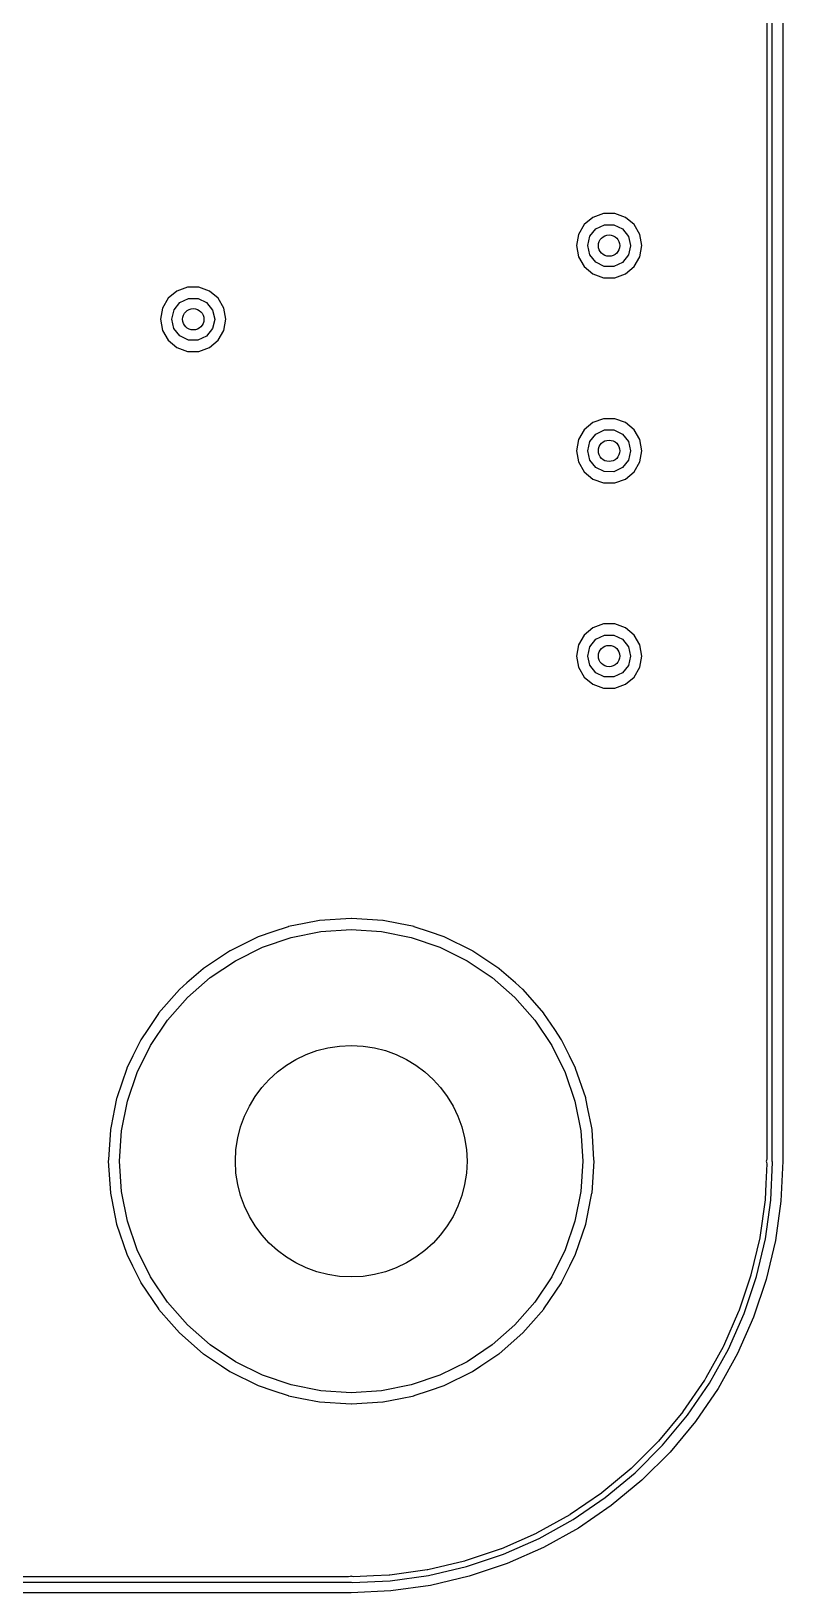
# Model space of a CAD drawing. Extents: x 2.01 to 4.77, y -4.11 to -1.35.
# Drawn here: x 4.493 to 4.774, y -4.112 to -3.528 of the extents above; entities that cross this region are included whole.
import ezdxf

# ---------------------------------------------------------------- set-up
doc = ezdxf.new("R2010")
doc.units = 0
doc.header["$MEASUREMENT"] = 0
doc.layers.add('BLACK', color=7, linetype='CONTINUOUS')

msp = doc.modelspace()

# ---------------------------------------------------------------- linework, layer by layer
at = {"layer": 'BLACK', "linetype": 'CONTINUOUS'}
for p, q in [((4.76965, -3.95082), (4.76965, -1.51381)), ((4.77359, -1.51381), (4.77359, -3.95082)), ((4.76762, -2.62007), (4.76762, -3.94988)), ((4.70256, -3.5977), (4.69931, -3.60042)), ((4.70654, -3.59625), (4.70256, -3.5977)), ((4.71078, -3.59625), (4.70654, -3.59625)), ((4.71476, -3.5977), (4.71078, -3.59625)), ((4.71801, -3.60042), (4.71476, -3.5977)), ((4.69719, -3.60409), (4.69646, -3.60827)), ((4.69931, -3.60042), (4.69719, -3.60409)), ((4.70146, -3.60479), (4.70368, -3.60201)), ((4.70368, -3.60201), (4.70689, -3.60047)), ((4.70689, -3.60047), (4.71045, -3.60047)), ((4.71045, -3.60047), (4.71365, -3.60202)), ((4.71365, -3.60202), (4.71587, -3.6048)), ((4.72013, -3.60409), (4.71801, -3.60042)), ((4.72087, -3.60827), (4.72013, -3.60409)), ((4.69646, -3.60827), (4.69719, -3.61244)), ((4.70066, -3.60825), (4.70146, -3.60479)), ((4.70145, -3.61172), (4.70066, -3.60825)), ((4.71666, -3.6083), (4.71586, -3.61176)), ((4.71587, -3.6048), (4.71666, -3.60827)), ((4.71666, -3.60827), (4.71666, -3.6083)), ((4.72013, -3.61244), (4.72087, -3.60827)), ((4.69719, -3.61244), (4.69931, -3.61611)), ((4.70366, -3.61451), (4.70145, -3.61172)), ((4.70686, -3.61606), (4.70366, -3.61451)), ((4.71363, -3.61454), (4.71042, -3.61607)), ((4.71586, -3.61176), (4.71363, -3.61454)), ((4.71801, -3.61611), (4.72013, -3.61244)), ((4.69931, -3.61611), (4.70256, -3.61884)), ((4.70256, -3.61884), (4.70654, -3.62029)), ((4.70654, -3.62029), (4.71078, -3.62029)), ((4.71042, -3.61607), (4.70686, -3.61606)), ((4.71078, -3.62029), (4.71476, -3.61884)), ((4.71476, -3.61884), (4.71801, -3.61611)), ((4.54705, -3.62526), (4.5438, -3.62798)), ((4.55103, -3.62381), (4.54705, -3.62526)), ((4.55527, -3.62381), (4.55103, -3.62381)), ((4.55925, -3.62526), (4.55527, -3.62381)), ((4.5625, -3.62798), (4.55925, -3.62526)), ((4.54168, -3.63165), (4.54094, -3.63583)), ((4.5438, -3.62798), (4.54168, -3.63165)), ((4.54515, -3.63581), (4.54595, -3.63234)), ((4.54595, -3.63234), (4.54817, -3.62957)), ((4.54817, -3.62957), (4.55138, -3.62803)), ((4.55138, -3.62803), (4.55494, -3.62803)), ((4.55494, -3.62803), (4.55814, -3.62957)), ((4.55814, -3.62957), (4.56036, -3.63236)), ((4.56036, -3.63236), (4.56115, -3.63583)), ((4.56462, -3.63165), (4.5625, -3.62798)), ((4.56535, -3.63583), (4.56462, -3.63165)), ((4.54094, -3.63583), (4.54168, -3.64)), ((4.54593, -3.63928), (4.54515, -3.63581)), ((4.54815, -3.64207), (4.54593, -3.63928)), ((4.56035, -3.63932), (4.55812, -3.6421)), ((4.56115, -3.63585), (4.56035, -3.63932)), ((4.56115, -3.63583), (4.56115, -3.63585)), ((4.56462, -3.64), (4.56535, -3.63583)), ((4.54168, -3.64), (4.5438, -3.64367)), ((4.5438, -3.64367), (4.54705, -3.6464)), ((4.55135, -3.64362), (4.54815, -3.64207)), ((4.55491, -3.64363), (4.55135, -3.64362)), ((4.55812, -3.6421), (4.55491, -3.64363)), ((4.55925, -3.6464), (4.5625, -3.64367)), ((4.5625, -3.64367), (4.56462, -3.64)), ((4.54705, -3.6464), (4.55103, -3.64785)), ((4.55103, -3.64785), (4.55527, -3.64785)), ((4.55527, -3.64785), (4.55925, -3.6464)), ((4.70654, -3.67302), (4.70256, -3.67447)), ((4.71078, -3.67302), (4.70654, -3.67302)), ((4.71476, -3.67447), (4.71078, -3.67302)), ((4.69931, -3.67719), (4.69719, -3.68086)), ((4.70256, -3.67447), (4.69931, -3.67719)), ((4.70146, -3.68156), (4.70368, -3.67878)), ((4.70368, -3.67878), (4.70689, -3.67724)), ((4.70689, -3.67724), (4.71045, -3.67724)), ((4.71045, -3.67724), (4.71365, -3.67879)), ((4.71365, -3.67879), (4.71587, -3.68157)), ((4.71801, -3.67719), (4.71476, -3.67447)), ((4.72013, -3.68086), (4.71801, -3.67719)), ((4.69719, -3.68086), (4.69646, -3.68504)), ((4.69646, -3.68504), (4.69719, -3.68921)), ((4.70066, -3.68503), (4.70146, -3.68156)), ((4.70145, -3.6885), (4.70066, -3.68503)), ((4.71666, -3.68507), (4.71586, -3.68853)), ((4.71587, -3.68157), (4.71666, -3.68504)), ((4.71666, -3.68504), (4.71666, -3.68507)), ((4.72087, -3.68504), (4.72013, -3.68086)), ((4.72013, -3.68921), (4.72087, -3.68504)), ((4.69719, -3.68921), (4.69931, -3.69288)), ((4.70366, -3.69128), (4.70145, -3.6885)), ((4.70686, -3.69283), (4.70366, -3.69128)), ((4.71363, -3.69131), (4.71042, -3.69284)), ((4.71586, -3.68853), (4.71363, -3.69131)), ((4.71801, -3.69288), (4.72013, -3.68921)), ((4.69931, -3.69288), (4.70256, -3.69561)), ((4.70256, -3.69561), (4.70654, -3.69706)), ((4.70654, -3.69706), (4.71078, -3.69706)), ((4.71042, -3.69284), (4.70686, -3.69283)), ((4.71078, -3.69706), (4.71476, -3.69561)), ((4.71476, -3.69561), (4.71801, -3.69288)), ((4.70654, -3.74979), (4.70256, -3.75124)), ((4.71078, -3.74979), (4.70654, -3.74979)), ((4.71476, -3.75124), (4.71078, -3.74979)), ((4.69931, -3.75397), (4.69719, -3.75764)), ((4.70256, -3.75124), (4.69931, -3.75397)), ((4.70146, -3.75833), (4.70368, -3.75555)), ((4.70368, -3.75555), (4.70689, -3.75401)), ((4.70689, -3.75401), (4.71045, -3.75401)), ((4.71045, -3.75401), (4.71365, -3.75556)), ((4.71365, -3.75556), (4.71587, -3.75834)), ((4.71801, -3.75397), (4.71476, -3.75124)), ((4.72013, -3.75764), (4.71801, -3.75397)), ((4.69719, -3.75764), (4.69646, -3.76181)), ((4.69646, -3.76181), (4.69719, -3.76599)), ((4.70066, -3.7618), (4.70146, -3.75833)), ((4.70145, -3.76527), (4.70066, -3.7618)), ((4.71666, -3.76184), (4.71586, -3.76531)), ((4.71587, -3.75834), (4.71666, -3.76181)), ((4.71666, -3.76181), (4.71666, -3.76184)), ((4.72087, -3.76181), (4.72013, -3.75764)), ((4.72013, -3.76599), (4.72087, -3.76181)), ((4.69719, -3.76599), (4.69931, -3.76966)), ((4.70366, -3.76805), (4.70145, -3.76527)), ((4.71586, -3.76531), (4.71363, -3.76808)), ((4.71801, -3.76966), (4.72013, -3.76599)), ((4.69931, -3.76966), (4.70256, -3.77238)), ((4.70256, -3.77238), (4.70654, -3.77383)), ((4.70686, -3.76961), (4.70366, -3.76805)), ((4.71042, -3.76962), (4.70686, -3.76961)), ((4.71363, -3.76808), (4.71042, -3.76962)), ((4.71078, -3.77383), (4.71476, -3.77238)), ((4.71476, -3.77238), (4.71801, -3.76966)), ((4.70654, -3.77383), (4.71078, -3.77383)), ((4.60029, -3.86075), (4.59456, -3.86189)), ((4.60035, -3.86074), (4.60029, -3.86075)), ((4.60029, -3.86075), (4.60029, -3.86075)), ((4.60041, -3.86073), (4.60035, -3.86074)), ((4.61214, -3.85996), (4.60041, -3.86073)), ((4.60041, -3.86073), (4.60041, -3.86073)), ((4.6122, -3.85996), (4.61214, -3.85996)), ((4.61227, -3.85996), (4.6122, -3.85996)), ((4.624, -3.86073), (4.61227, -3.85996)), ((4.62406, -3.86074), (4.624, -3.86073)), ((4.624, -3.86073), (4.624, -3.86073)), ((4.62412, -3.86075), (4.62406, -3.86074)), ((4.62985, -3.86189), (4.62412, -3.86075)), ((4.62412, -3.86075), (4.62412, -3.86075)), ((4.57739, -3.8669), (4.5669, -3.87208)), ((4.57745, -3.86687), (4.57739, -3.8669)), ((4.58295, -3.86501), (4.57745, -3.86687)), ((4.57906, -3.87077), (4.58979, -3.86712)), ((4.58864, -3.86307), (4.58295, -3.86501)), ((4.5887, -3.86305), (4.58864, -3.86307)), ((4.58864, -3.86307), (4.58864, -3.86307)), ((4.59456, -3.86189), (4.5887, -3.86305)), ((4.58979, -3.86712), (4.6009, -3.86491)), ((4.6009, -3.86491), (4.6122, -3.86417)), ((4.6122, -3.86417), (4.62351, -3.86491)), ((4.62351, -3.86491), (4.63462, -3.86712)), ((4.63571, -3.86305), (4.62985, -3.86189)), ((4.63462, -3.86712), (4.64535, -3.87077)), ((4.63577, -3.86307), (4.63571, -3.86305)), ((4.64146, -3.86501), (4.63577, -3.86307)), ((4.63577, -3.86307), (4.63577, -3.86307)), ((4.64696, -3.86687), (4.64146, -3.86501)), ((4.64702, -3.8669), (4.64696, -3.86687)), ((4.65751, -3.87208), (4.64702, -3.8669)), ((4.56674, -3.87216), (4.55697, -3.87869)), ((4.56679, -3.87213), (4.56674, -3.87216)), ((4.56674, -3.87216), (4.56674, -3.87216)), ((4.5669, -3.87208), (4.56679, -3.87213)), ((4.5689, -3.87578), (4.57906, -3.87077)), ((4.64535, -3.87077), (4.65551, -3.87578)), ((4.65762, -3.87213), (4.65751, -3.87208)), ((4.65767, -3.87216), (4.65762, -3.87213)), ((4.66744, -3.87869), (4.65767, -3.87216)), ((4.65767, -3.87216), (4.65767, -3.87216)), ((4.55686, -3.87877), (4.55079, -3.8841)), ((4.55691, -3.87873), (4.55686, -3.87877)), ((4.55686, -3.87877), (4.55686, -3.87877)), ((4.55697, -3.87869), (4.55691, -3.87873)), ((4.55697, -3.87869), (4.55697, -3.87869)), ((4.55948, -3.88207), (4.5689, -3.87578)), ((4.65551, -3.87578), (4.66493, -3.88207)), ((4.6675, -3.87873), (4.66744, -3.87869)), ((4.66744, -3.87869), (4.66744, -3.87869)), ((4.66755, -3.87877), (4.6675, -3.87873)), ((4.67362, -3.8841), (4.66755, -3.87877)), ((4.66755, -3.87877), (4.66755, -3.87877)), ((4.55079, -3.8841), (4.54798, -3.88656)), ((4.55096, -3.88954), (4.55948, -3.88207)), ((4.66493, -3.88207), (4.67345, -3.88954)), ((4.67643, -3.88656), (4.67362, -3.8841)), ((4.54794, -3.88661), (4.54019, -3.89545)), ((4.54349, -3.89806), (4.55096, -3.88954)), ((4.54798, -3.88656), (4.54794, -3.88661)), ((4.67345, -3.88954), (4.68092, -3.89806)), ((4.67647, -3.88661), (4.67643, -3.88656)), ((4.68422, -3.89545), (4.67647, -3.88661)), ((4.54011, -3.89555), (4.5361, -3.90155)), ((4.54015, -3.89549), (4.54011, -3.89555)), ((4.54011, -3.89555), (4.54011, -3.89555)), ((4.54019, -3.89545), (4.54015, -3.89549)), ((4.54019, -3.89545), (4.54019, -3.89545)), ((4.68426, -3.89549), (4.68422, -3.89545)), ((4.68422, -3.89545), (4.68422, -3.89545)), ((4.6843, -3.89555), (4.68426, -3.89549)), ((4.68831, -3.90155), (4.6843, -3.89555)), ((4.6843, -3.89555), (4.6843, -3.89555)), ((4.5361, -3.90155), (4.53355, -3.90537)), ((4.53719, -3.90748), (4.54349, -3.89806)), ((4.68092, -3.89806), (4.68721, -3.90748)), ((4.69086, -3.90537), (4.68831, -3.90155)), ((4.53352, -3.90543), (4.53056, -3.91142)), ((4.53218, -3.91764), (4.53719, -3.90748)), ((4.53355, -3.90537), (4.53352, -3.90543)), ((4.53352, -3.90543), (4.53352, -3.90543)), ((4.68721, -3.90748), (4.69223, -3.91764)), ((4.69089, -3.90543), (4.69086, -3.90537)), ((4.69384, -3.91142), (4.69089, -3.90543)), ((4.69089, -3.90543), (4.69089, -3.90543)), ((4.53056, -3.91142), (4.52829, -3.91603)), ((4.69612, -3.91603), (4.69384, -3.91142)), ((4.52827, -3.91609), (4.52452, -3.92714)), ((4.52829, -3.91603), (4.52827, -3.91609)), ((4.52854, -3.92837), (4.53218, -3.91764)), ((4.69223, -3.91764), (4.69587, -3.92837)), ((4.69614, -3.91609), (4.69612, -3.91603)), ((4.69989, -3.92714), (4.69614, -3.91609)), ((4.52368, -3.93125), (4.52239, -3.93774)), ((4.52447, -3.92728), (4.52368, -3.93125)), ((4.52452, -3.92714), (4.52447, -3.92728)), ((4.52633, -3.93948), (4.52854, -3.92837)), ((4.69587, -3.92837), (4.69808, -3.93948)), ((4.69994, -3.92728), (4.69989, -3.92714)), ((4.70073, -3.93125), (4.69994, -3.92728)), ((4.70202, -3.93774), (4.70073, -3.93125)), ((4.52215, -3.939), (4.52142, -3.95019)), ((4.52239, -3.93774), (4.52215, -3.93893)), ((4.52215, -3.93893), (4.52215, -3.939)), ((4.52215, -3.939), (4.52215, -3.939)), ((4.52559, -3.95079), (4.52633, -3.93948)), ((4.69808, -3.93948), (4.69882, -3.95079)), ((4.70226, -3.93893), (4.70202, -3.93774)), ((4.70226, -3.939), (4.70226, -3.93893)), ((4.70299, -3.95019), (4.70226, -3.939)), ((4.70226, -3.939), (4.70226, -3.939)), ((4.52142, -3.95019), (4.52138, -3.95079)), ((4.52138, -3.95079), (4.52215, -3.96264)), ((4.52633, -3.96209), (4.52559, -3.95079)), ((4.69882, -3.95079), (4.69808, -3.96209)), ((4.70226, -3.96264), (4.70303, -3.95079)), ((4.70303, -3.95079), (4.70299, -3.95019)), ((4.76758, -3.95173), (4.76723, -3.95925)), ((4.76752, -3.95048), (4.76741, -3.95082)), ((4.76741, -3.95082), (4.76751, -3.95112)), ((4.76751, -3.95112), (4.76751, -3.95123)), ((4.76751, -3.95123), (4.76758, -3.95173)), ((4.76762, -3.94988), (4.76752, -3.95048)), ((4.76915, -3.96537), (4.7698, -3.95119)), ((4.7698, -3.95119), (4.76965, -3.95082)), ((4.76965, -3.95082), (4.76965, -3.95082)), ((4.76965, -3.95082), (4.76965, -3.95082)), ((4.77359, -3.95082), (4.7729, -3.96572)), ((4.77359, -3.95082), (4.77359, -3.95082)), ((4.76723, -3.95925), (4.76696, -3.96508)), ((4.52215, -3.96264), (4.52217, -3.96271)), ((4.52217, -3.96271), (4.52217, -3.96271)), ((4.52217, -3.96271), (4.52267, -3.96526)), ((4.52267, -3.96526), (4.52447, -3.9743)), ((4.52854, -3.9732), (4.52633, -3.96209)), ((4.69808, -3.96209), (4.69587, -3.9732)), ((4.69994, -3.9743), (4.70174, -3.96526)), ((4.70174, -3.96526), (4.70224, -3.96271)), ((4.70224, -3.96271), (4.70226, -3.96264)), ((4.70224, -3.96271), (4.70224, -3.96271)), ((4.76695, -3.96526), (4.76499, -3.9793)), ((4.76696, -3.96508), (4.76695, -3.96526)), ((4.76714, -3.97979), (4.76915, -3.96537)), ((4.7729, -3.96572), (4.77084, -3.98048)), ((4.52447, -3.9743), (4.52829, -3.98555)), ((4.53218, -3.98393), (4.52854, -3.9732)), ((4.69587, -3.9732), (4.69223, -3.98393)), ((4.69612, -3.98555), (4.69994, -3.9743)), ((4.53719, -3.99409), (4.53218, -3.98393)), ((4.69223, -3.98393), (4.68721, -3.99409)), ((4.76496, -3.97948), (4.76171, -3.99328)), ((4.76381, -3.99397), (4.76714, -3.97979)), ((4.76499, -3.9793), (4.76496, -3.97948)), ((4.77084, -3.98048), (4.76743, -3.995)), ((4.52829, -3.98555), (4.52832, -3.9856)), ((4.52832, -3.9856), (4.53045, -3.98992)), ((4.69396, -3.98992), (4.69609, -3.9856)), ((4.69609, -3.9856), (4.69612, -3.98555)), ((4.53045, -3.98992), (4.53355, -3.9962)), ((4.54349, -4.00351), (4.53719, -3.99409)), ((4.68721, -3.99409), (4.68092, -4.00351)), ((4.69086, -3.9962), (4.69396, -3.98992)), ((4.76166, -3.99345), (4.75716, -4.0069)), ((4.75918, -4.00778), (4.76381, -3.99397)), ((4.76171, -3.99328), (4.76166, -3.99345)), ((4.76743, -3.995), (4.7627, -4.00914)), ((4.53355, -3.9962), (4.53358, -3.99626)), ((4.53358, -3.99626), (4.53358, -3.99626)), ((4.53358, -3.99626), (4.54011, -4.00603)), ((4.6843, -4.00603), (4.69083, -3.99626)), ((4.69083, -3.99626), (4.69086, -3.9962)), ((4.69083, -3.99626), (4.69083, -3.99626)), ((4.54011, -4.00603), (4.54011, -4.00603)), ((4.54011, -4.00603), (4.54015, -4.00608)), ((4.54015, -4.00608), (4.54019, -4.00613)), ((4.54019, -4.00613), (4.54019, -4.00613)), ((4.54019, -4.00613), (4.54502, -4.01164)), ((4.55096, -4.01203), (4.54349, -4.00351)), ((4.68092, -4.00351), (4.67345, -4.01203)), ((4.67939, -4.01164), (4.68422, -4.00613)), ((4.68422, -4.00613), (4.68426, -4.00608)), ((4.68422, -4.00613), (4.68422, -4.00613)), ((4.68426, -4.00608), (4.6843, -4.00603)), ((4.6843, -4.00603), (4.6843, -4.00603)), ((4.75709, -4.00707), (4.75137, -4.02004)), ((4.75716, -4.0069), (4.75709, -4.00707)), ((4.54502, -4.01164), (4.54798, -4.01501)), ((4.55948, -4.0195), (4.55096, -4.01203)), ((4.67345, -4.01203), (4.66493, -4.0195)), ((4.67643, -4.01501), (4.67939, -4.01164)), ((4.7533, -4.0211), (4.75918, -4.00778)), ((4.7627, -4.00914), (4.75667, -4.02278)), ((4.54798, -4.01501), (4.54803, -4.01506)), ((4.54803, -4.01506), (4.55686, -4.0228)), ((4.66755, -4.0228), (4.67638, -4.01506)), ((4.67638, -4.01506), (4.67643, -4.01501)), ((4.55686, -4.0228), (4.55686, -4.0228)), ((4.55686, -4.0228), (4.55691, -4.02285)), ((4.55691, -4.02285), (4.55697, -4.02288)), ((4.55697, -4.02288), (4.55697, -4.02288)), ((4.55697, -4.02288), (4.56371, -4.02739)), ((4.5689, -4.0258), (4.55948, -4.0195)), ((4.66493, -4.0195), (4.65551, -4.0258)), ((4.6607, -4.02739), (4.66744, -4.02288)), ((4.66744, -4.02288), (4.6675, -4.02285)), ((4.66744, -4.02288), (4.66744, -4.02288)), ((4.6675, -4.02285), (4.66755, -4.0228)), ((4.66755, -4.0228), (4.66755, -4.0228)), ((4.75129, -4.0202), (4.74478, -4.03188)), ((4.74622, -4.03382), (4.7533, -4.0211)), ((4.75667, -4.02278), (4.74942, -4.03581)), ((4.75137, -4.02004), (4.75129, -4.0202)), ((4.56371, -4.02739), (4.56679, -4.02945)), ((4.56679, -4.02945), (4.57745, -4.0347)), ((4.57906, -4.03081), (4.5689, -4.0258)), ((4.65551, -4.0258), (4.64535, -4.03081)), ((4.64696, -4.0347), (4.65762, -4.02945)), ((4.65762, -4.02945), (4.6607, -4.02739)), ((4.57745, -4.0347), (4.58295, -4.03657)), ((4.58979, -4.03445), (4.57906, -4.03081)), ((4.58295, -4.03657), (4.58864, -4.0385)), ((4.6009, -4.03666), (4.58979, -4.03445)), ((4.63462, -4.03445), (4.62351, -4.03666)), ((4.64535, -4.03081), (4.63462, -4.03445)), ((4.63577, -4.0385), (4.64146, -4.03657)), ((4.64146, -4.03657), (4.64696, -4.0347)), ((4.74429, -4.03274), (4.73628, -4.04444)), ((4.73799, -4.04584), (4.74622, -4.03382)), ((4.74942, -4.03581), (4.74099, -4.04811)), ((4.74439, -4.03258), (4.74429, -4.03274)), ((4.74478, -4.03188), (4.74439, -4.03258)), ((4.58864, -4.0385), (4.58864, -4.0385)), ((4.58864, -4.0385), (4.5887, -4.03852)), ((4.5887, -4.03852), (4.59372, -4.03952)), ((4.59372, -4.03952), (4.60029, -4.04083)), ((4.60029, -4.04083), (4.60029, -4.04083)), ((4.60029, -4.04083), (4.60035, -4.04084)), ((4.60035, -4.04084), (4.60041, -4.04084)), ((4.60041, -4.04084), (4.60041, -4.04084)), ((4.60041, -4.04084), (4.61214, -4.04161)), ((4.6122, -4.0374), (4.6009, -4.03666)), ((4.61214, -4.04161), (4.6122, -4.04162)), ((4.62351, -4.03666), (4.6122, -4.0374)), ((4.6122, -4.04162), (4.61227, -4.04161)), ((4.61227, -4.04161), (4.624, -4.04084)), ((4.624, -4.04084), (4.624, -4.04084)), ((4.624, -4.04084), (4.62406, -4.04084)), ((4.62406, -4.04084), (4.62412, -4.04083)), ((4.62412, -4.04083), (4.63069, -4.03952)), ((4.62412, -4.04083), (4.62412, -4.04083)), ((4.63069, -4.03952), (4.63571, -4.03852)), ((4.63571, -4.03852), (4.63577, -4.0385)), ((4.63577, -4.0385), (4.63577, -4.0385)), ((4.73617, -4.04458), (4.72712, -4.05549)), ((4.72868, -4.05704), (4.73799, -4.04584)), ((4.74099, -4.04811), (4.73147, -4.05958)), ((4.73628, -4.04444), (4.73617, -4.04458)), ((4.72699, -4.05562), (4.71697, -4.06565)), ((4.71839, -4.06734), (4.72868, -4.05704)), ((4.73147, -4.05958), (4.72093, -4.07012)), ((4.72712, -4.05549), (4.72699, -4.05562)), ((4.71684, -4.06577), (4.70593, -4.07483)), ((4.71697, -4.06565), (4.71684, -4.06577)), ((4.70718, -4.07664), (4.71839, -4.06734)), ((4.72093, -4.07012), (4.70945, -4.07965)), ((4.70578, -4.07494), (4.69409, -4.08295)), ((4.69517, -4.08487), (4.70718, -4.07664)), ((4.70593, -4.07483), (4.70578, -4.07494)), ((4.69393, -4.08304), (4.68404, -4.08855)), ((4.69409, -4.08295), (4.69393, -4.08304)), ((4.70945, -4.07965), (4.69715, -4.08807)), ((4.68404, -4.08855), (4.68155, -4.08994)), ((4.68245, -4.09195), (4.69517, -4.08487)), ((4.69715, -4.08807), (4.68413, -4.09533)), ((4.68138, -4.09002), (4.66841, -4.09575)), ((4.66912, -4.09783), (4.68245, -4.09195)), ((4.68155, -4.08994), (4.68138, -4.09002)), ((4.65463, -4.10037), (4.64082, -4.10361)), ((4.6548, -4.10032), (4.65463, -4.10037)), ((4.66824, -4.09581), (4.6548, -4.10032)), ((4.65532, -4.10246), (4.66912, -4.09783)), ((4.66841, -4.09575), (4.66824, -4.09581)), ((4.68413, -4.09533), (4.67049, -4.10135)), ((4.61123, -4.10627), (4.08464, -4.10627)), ((4.61183, -4.10618), (4.61123, -4.10627)), ((4.61217, -4.10607), (4.61183, -4.10618)), ((4.61247, -4.10616), (4.61217, -4.10607)), ((4.61258, -4.10616), (4.61247, -4.10616)), ((4.61308, -4.10623), (4.61258, -4.10616)), ((4.6206, -4.10588), (4.61308, -4.10623)), ((4.62642, -4.10562), (4.6206, -4.10588)), ((4.6266, -4.1056), (4.62642, -4.10562)), ((4.64065, -4.10364), (4.6266, -4.1056)), ((4.62672, -4.1078), (4.64114, -4.10579)), ((4.64082, -4.10361), (4.64065, -4.10364)), ((4.64114, -4.10579), (4.65532, -4.10246)), ((4.65635, -4.10609), (4.64183, -4.1095)), ((4.67049, -4.10135), (4.65635, -4.10609)), ((2.17516, -4.1083), (4.61217, -4.1083)), ((4.61217, -4.11224), (2.17516, -4.11224)), ((4.61217, -4.1083), (4.61217, -4.1083)), ((4.61217, -4.1083), (4.61217, -4.1083)), ((4.61217, -4.1083), (4.61254, -4.10845)), ((4.62706, -4.11155), (4.61217, -4.11224)), ((4.61217, -4.11224), (4.61217, -4.11224)), ((4.61254, -4.10845), (4.62672, -4.1078)), ((4.64183, -4.1095), (4.62706, -4.11155))]:
    msp.add_line(p, q, dxfattribs=at)
at = {"layer": 'BLACK'}
for centre, radius in [((4.70866, -3.60827), 0.004), ((4.55315, -3.63583), 0.004), ((4.70866, -3.68504), 0.004), ((4.70866, -3.76181), 0.004), ((4.6122, -3.95079), 0.04331), ((4.6122, -3.95079), 0.04331)]:
    msp.add_circle(centre, radius, dxfattribs=at)

doc.saveas('drawing.dxf')
